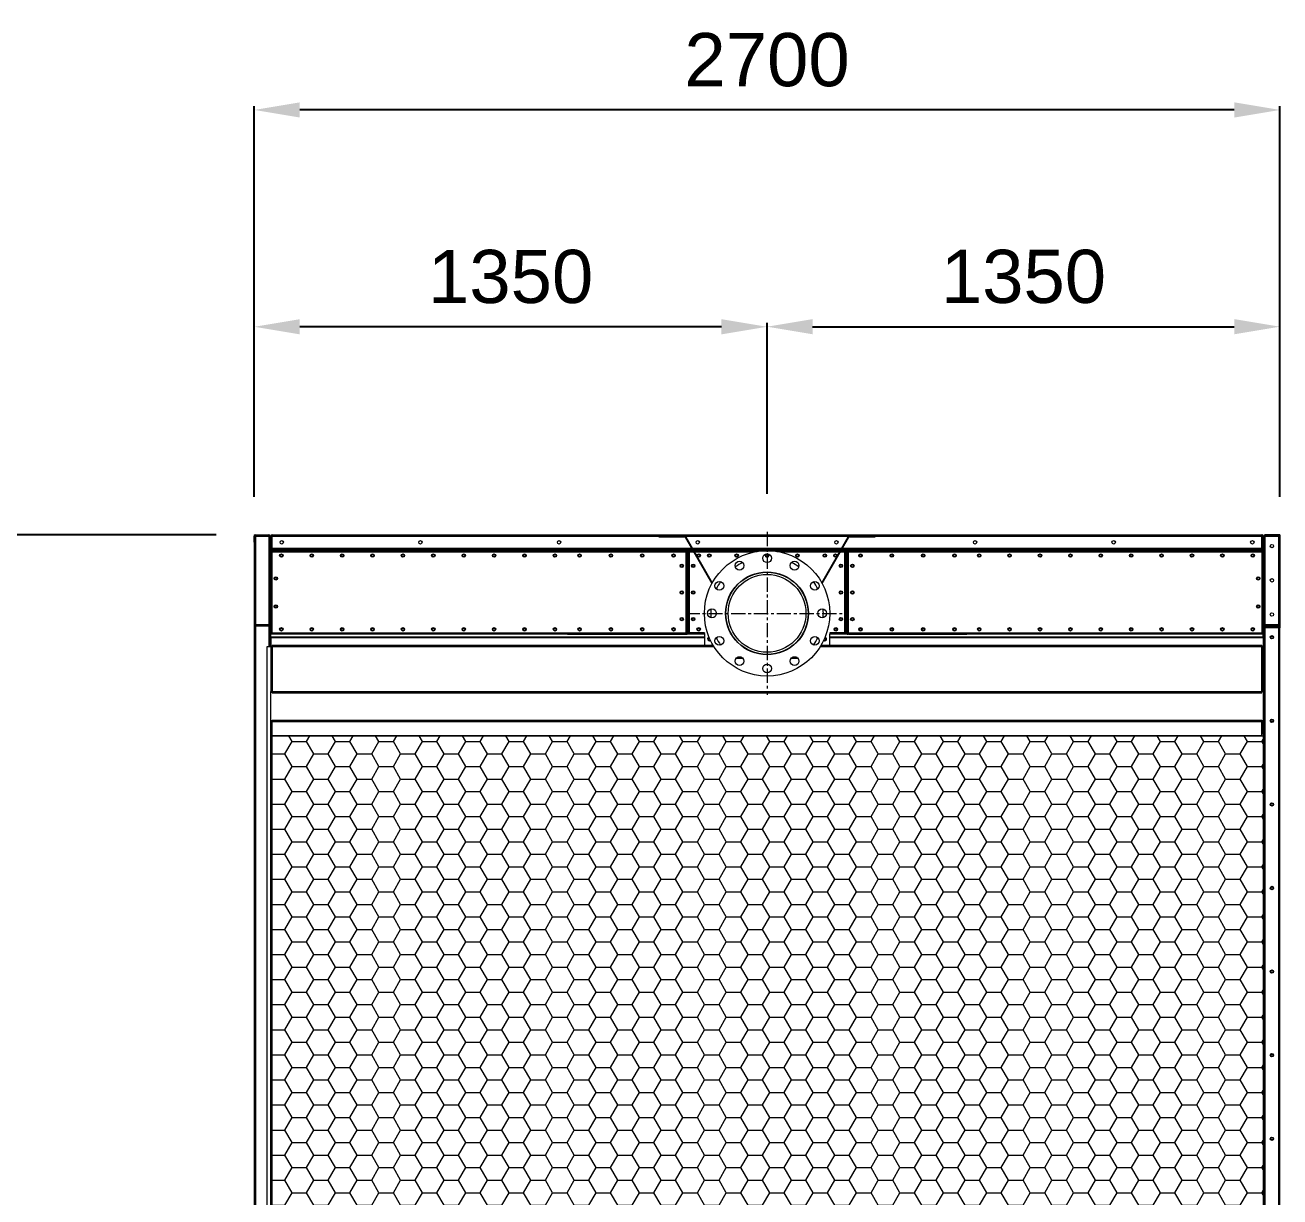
# Model space of a CAD drawing. Header units: millimetres. Extents: x 10706 to 40113, y 7812 to 28607.
# Drawn here: x 13547 to 16850, y 16652 to 19736 of the extents above; entities that cross this region are included whole.
import ezdxf

# ---------------------------------------------------------------- set-up
doc = ezdxf.new("R2010")
doc.units = ezdxf.units.MM
doc.linetypes.add('CENTER', pattern=[2, 1.25, -0.25, 0.25, -0.25])
doc.layers.add('center', color=1, linetype='CENTER')
doc.styles.get("Standard").update_dxf_attribs({"font": 'arial.ttf'})
doc.dimstyles.new('1.40', dxfattribs={"dimscale": 20, "dimtxt": 1.5, "dimasz": 1, "dimexe": 0.5, "dimexo": 0.5, "dimgap": 0.5, "dimtad": 1, "dimdec": 0, "dimzin": 0, "dimdsep": 46, "dimtxsty": 'Standard', "dimcen": 0, "dimclrd": 2, "dimclre": 2, "dimclrt": 3, "dimadec": 0, "dimazin": 0, "dimtfac": 1, "dimtdec": 0, "dimtmove": 0, "dimatfit": 0, "dimfxl": 1, "dimtolj": 1, "dimtzin": 0, "dimlwd": -1, "dimlwe": -1, "dimarcsym": 0})

# ---------------------------------------------------------------- blocks, each defined once
blk = doc.blocks.new('*D50')
at = {"color": 2, "transparency": 16777216}
for p, q in [((14150.4, 18494.7), (14150.4, 18952.1)), ((15380.4, 18942.1), (14270.4, 18942.1)), ((15500.4, 18502.2), (15500.4, 18952.1))]:
    blk.add_line(p, q, dxfattribs=at)
for points in [[(14270.4, 18962.1), (14270.4, 18922.1), (14150.4, 18942.1)], [(15380.4, 18962.1), (15380.4, 18922.1), (15500.4, 18942.1)]]:
    blk.add_solid(points, dxfattribs=at)
at = {"layer": 'Defpoints', "color": 0, "transparency": 16777216}
for p in [(14150.4, 18942.1), (15500.4, 18402.2), (14150.4, 18394.7)]:
    blk.add_point(p, dxfattribs=at)
at = {"color": 3, "lineweight": 5, "transparency": 16777216, "insert": (14825.4, 19073.6), "char_height": 140, "attachment_point": 5}
blk.add_mtext('\\A1;1350', dxfattribs=at)
blk = doc.blocks.new('*D51')
at = {"color": 2, "transparency": 16777216}
for p, q in [((15500.4, 18502.2), (15500.4, 18952.3)), ((15620.4, 18942.3), (16730.4, 18942.3)), ((16850.4, 18494.7), (16850.4, 18952.3))]:
    blk.add_line(p, q, dxfattribs=at)
for points in [[(15620.4, 18962.3), (15620.4, 18922.3), (15500.4, 18942.3)], [(16730.4, 18962.3), (16730.4, 18922.3), (16850.4, 18942.3)]]:
    blk.add_solid(points, dxfattribs=at)
at = {"layer": 'Defpoints', "color": 0, "transparency": 16777216}
for p in [(16850.4, 18942.3), (15500.4, 18402.2), (16850.4, 18394.7)]:
    blk.add_point(p, dxfattribs=at)
at = {"color": 3, "lineweight": 5, "transparency": 16777216, "insert": (16175.4, 19073.8), "char_height": 140, "attachment_point": 5}
blk.add_mtext('\\A1;1350', dxfattribs=at)
blk = doc.blocks.new('*D52')
at = {"color": 2, "transparency": 16777216}
for p, q in [((14150.4, 18494.7), (14150.4, 19522.9)), ((16850.4, 18494.7), (16850.4, 19522.9)), ((16730.4, 19512.9), (14270.4, 19512.9))]:
    blk.add_line(p, q, dxfattribs=at)
for points in [[(14270.4, 19532.9), (14270.4, 19492.9), (14150.4, 19512.9)], [(16730.4, 19532.9), (16730.4, 19492.9), (16850.4, 19512.9)]]:
    blk.add_solid(points, dxfattribs=at)
at = {"layer": 'Defpoints', "color": 0, "transparency": 16777216}
for p in [(14150.4, 19512.9), (14150.4, 18394.7), (16850.4, 18394.7)]:
    blk.add_point(p, dxfattribs=at)
at = {"color": 3, "lineweight": 5, "transparency": 16777216, "insert": (15500.4, 19644.4), "char_height": 140, "attachment_point": 5}
blk.add_mtext('\\A1;2700', dxfattribs=at)
blk = doc.blocks.new('*D54')
at = {"color": 2, "transparency": 16777216}
for p, q in [((14050.4, 18394.7), (13214.5, 18394.7)), ((13224.5, 18274.7), (13224.5, 15514.7)), ((14050.4, 15394.7), (13214.5, 15394.7))]:
    blk.add_line(p, q, dxfattribs=at)
for points in [[(13204.5, 18274.7), (13244.5, 18274.7), (13224.5, 18394.7)], [(13204.5, 15514.7), (13244.5, 15514.7), (13224.5, 15394.7)]]:
    blk.add_solid(points, dxfattribs=at)
at = {"layer": 'Defpoints', "color": 0, "transparency": 16777216}
for p in [(14150.4, 18394.7), (13224.5, 15394.7), (14150.4, 15394.7)]:
    blk.add_point(p, dxfattribs=at)
at = {"color": 3, "lineweight": 5, "transparency": 16777216, "insert": (13093, 16894.7), "char_height": 140, "attachment_point": 5, "rotation": 90}
blk.add_mtext('\\A1;3000', dxfattribs=at)
blk = doc.blocks.new('3')
at = {"lineweight": 20}
h = blk.add_hatch(dxfattribs=at)
h.set_pattern_fill('HONEY', scale=12)
h.set_pattern_definition([(0, (-313390.887, -73646.253), (57.15, 32.9955677), [38.1, -76.2]), (120, (-313390.887, -73646.253), (-57.15, 32.995568), [38.1, -76.2]), (60, (-313390.887, -73646.253), (1e-07, 65.9911357), [-76.2, 38.1])])
h.paths.add_polyline_path([(14197.9, 17865.7), (14197.9, 15956.9), (16806.4, 15956.9), (16806.4, 17865.7)])
at = {"color": 7, "lineweight": 20, "ltscale": 0.001944}
for p, q in [((14150.4, 18394.7), (14153.9, 18394.7)), ((14150.4, 18372.7), (14153.9, 18372.7)), ((14188.9, 18391.2), (14192.4, 18391.2)), ((16811.9, 18391.2), (16808.4, 18391.2)), ((16850.4, 18394.7), (16846.9, 18394.7)), ((16846.9, 18372.7), (16850.4, 18372.7)), ((14197.9, 18352.7), (14194.4, 18352.7)), ((14194.4, 18352.7), (14194.4, 18349.2)), ((14197.9, 18349.2), (14194.4, 18349.2)), ((16806.4, 18352.7), (16802.9, 18352.7)), ((16806.4, 18349.2), (16802.9, 18349.2)), ((16806.4, 18352.7), (16806.4, 18349.2)), ((14150.4, 18176.7), (14153.9, 18176.7)), ((16846.9, 18176.7), (16850.4, 18176.7)), ((14188.9, 18158.2), (14192.4, 18158.2)), ((14194.4, 18136.2), (14194.4, 18132.7)), ((16806.4, 18136.2), (16806.4, 18132.7)), ((16811.9, 18158.2), (16808.4, 18158.2)), ((14197.9, 18132.7), (14194.4, 18132.7)), ((14197.9, 18103.1), (14197.9, 18099.6)), ((16806.4, 18132.7), (16802.9, 18132.7)), ((16802.9, 18103.1), (16802.9, 18099.6)), ((14194.4, 18099.6), (14197.9, 18099.6)), ((16806.4, 18099.6), (16802.9, 18099.6)), ((14194.4, 17981.6), (14197.9, 17981.6)), ((14197.9, 17978.1), (14197.9, 17981.6)), ((16806.4, 17981.6), (16802.9, 17981.6)), ((16802.9, 17978.1), (16802.9, 17981.6))]:
    blk.add_line(p, q, dxfattribs=at)
at = {"color": 7, "lineweight": 20, "ltscale": 0.000888889}
for p, q in [((14150.4, 18394.7), (14150.4, 18393.1)), ((16850.4, 18394.7), (16850.4, 18393.1)), ((16810, 18149.6), (16808.4, 18149.6)), ((16847.3, 18152.7), (16847.3, 18151.1))]:
    blk.add_line(p, q, dxfattribs=at)
at = {"color": 7, "lineweight": 20, "ltscale": 0.000833333}
for p, q in [((14150.4, 18393.1), (14150.4, 18391.6)), ((14153.9, 18372.7), (14152.4, 18372.7)), ((14190.4, 18391.2), (14188.9, 18391.2)), ((16810.4, 18391.2), (16811.9, 18391.2)), ((16848.4, 18372.7), (16846.9, 18372.7)), ((16850.4, 18393.1), (16850.4, 18391.6)), ((14197.9, 18349.2), (14196.4, 18349.2)), ((14197.9, 18349.2), (14197.9, 18350.7)), ((15286.4, 18352.7), (15287.9, 18352.7)), ((15295.4, 18349.2), (15293.9, 18349.2)), ((15295.4, 18349.2), (15295.4, 18350.7)), ((15335.4, 18349.2), (15335.4, 18350.7)), ((15665.4, 18349.2), (15665.4, 18350.7)), ((15705.4, 18349.2), (15705.4, 18350.7)), ((15705.4, 18349.2), (15706.9, 18349.2)), ((15714.4, 18352.7), (15712.9, 18352.7)), ((16802.9, 18349.2), (16802.9, 18350.7)), ((16802.9, 18349.2), (16804.4, 18349.2)), ((14197.9, 18136.2), (14196.4, 18136.2)), ((14197.9, 18136.2), (14197.9, 18134.7)), ((15295.4, 18136.2), (15293.9, 18136.2)), ((15295.4, 18136.2), (15295.4, 18134.7)), ((15335.4, 18136.2), (15335.4, 18134.7)), ((15665.4, 18136.2), (15665.4, 18134.7)), ((15705.4, 18136.2), (15706.9, 18136.2)), ((15705.4, 18136.2), (15705.4, 18134.7)), ((16802.9, 18136.2), (16802.9, 18134.7)), ((16802.9, 18136.2), (16804.4, 18136.2)), ((15286.4, 18132.7), (15287.9, 18132.7)), ((15714.4, 18132.7), (15712.9, 18132.7))]:
    blk.add_line(p, q, dxfattribs=at)
at = {"color": 7, "lineweight": 20, "ltscale": 0.000311451}
for p, q in [((14150.4, 18393.1), (14151, 18393.1)), ((14150.4, 18393.1), (14151, 18393.1)), ((16850.4, 18393.1), (16849.8, 18393.1)), ((16850.4, 18393.1), (16849.8, 18393.1))]:
    blk.add_line(p, q, dxfattribs=at)
at = {"color": 7, "lineweight": 20, "ltscale": 0.000194643}
for p, q in [((14150.4, 18391.6), (14150.4, 18391.2)), ((16808.4, 18391.6), (16808.4, 18391.2))]:
    blk.add_line(p, q, dxfattribs=at)
at = {"color": 7, "lineweight": 20, "ltscale": 1.274e-05}
for p, q in [((14150.4, 18391.6), (14150.4, 18391.6)), ((16811.5, 18394.7), (16811.5, 18394.7))]:
    blk.add_line(p, q, dxfattribs=at)
at = {"color": 7, "lineweight": 20, "ltscale": 0.009167}
for p, q in [((14150.4, 18374.7), (14150.4, 18391.2)), ((14152.4, 18374.7), (14152.4, 18391.2)), ((16848.4, 18391.2), (16848.4, 18374.7)), ((16850.4, 18391.2), (16850.4, 18374.7)), ((14150.4, 18174.7), (14150.4, 18158.2)), ((14152.4, 18174.7), (14152.4, 18158.2)), ((16848.4, 18174.7), (16848.4, 18158.2)), ((16850.4, 18174.7), (16850.4, 18158.2))]:
    blk.add_line(p, q, dxfattribs=at)
at = {"color": 7, "lineweight": 20, "ltscale": 0.001111}
for p, q in [((14150.4, 18374.7), (14150.4, 18372.7)), ((14152.4, 18374.7), (14150.4, 18374.7)), ((14152.4, 18372.7), (14150.4, 18372.7)), ((14196.4, 18391.1), (14194.4, 18391.1)), ((15215.5, 18390.7), (15215.5, 18388.7)), ((15785.3, 18390.7), (15785.3, 18388.7)), ((16804.4, 18391.1), (16806.4, 18391.1)), ((16848.4, 18374.7), (16850.4, 18374.7)), ((16848.4, 18372.7), (16850.4, 18372.7)), ((16850.4, 18374.7), (16850.4, 18372.7)), ((14192.4, 18350.7), (14194.4, 18350.7)), ((14192.4, 18348.7), (14194.4, 18348.7)), ((14192.4, 18347.2), (14194.4, 18347.2)), ((14196.4, 18358.2), (14194.4, 18358.2)), ((14196.4, 18349.2), (14194.4, 18349.2)), ((14197.9, 18352.7), (14197.9, 18350.7)), ((15289.9, 18352.7), (15287.9, 18352.7)), ((15293.9, 18349.2), (15291.9, 18349.2)), ((15295.4, 18350.7), (15295.4, 18352.7)), ((15335.4, 18350.7), (15335.4, 18352.7)), ((15665.4, 18350.7), (15665.4, 18352.7)), ((15705.4, 18350.7), (15705.4, 18352.7)), ((15708.9, 18349.2), (15706.9, 18349.2)), ((15712.9, 18352.7), (15710.9, 18352.7)), ((16802.9, 18350.7), (16802.9, 18352.7)), ((16806.4, 18358.2), (16804.4, 18358.2)), ((16806.4, 18349.2), (16804.4, 18349.2)), ((14194.4, 18300.7), (14192.4, 18300.7)), ((15289.9, 18327.7), (15291.9, 18327.7)), ((15291.9, 18325.7), (15289.9, 18325.7)), ((15708.9, 18327.7), (15710.9, 18327.7)), ((15708.9, 18325.7), (15710.9, 18325.7)), ((14152.4, 18174.7), (14150.4, 18174.7)), ((16848.4, 18174.7), (16850.4, 18174.7)), ((16850.4, 18176.7), (16850.4, 18174.7)), ((14194.4, 18136.2), (14196.4, 18136.2)), ((14197.9, 18134.7), (14197.9, 18132.7)), ((15289.9, 18159.7), (15291.9, 18159.7)), ((15291.9, 18157.7), (15289.9, 18157.7)), ((15291.9, 18136.2), (15289.9, 18136.2)), ((15291.9, 18136.2), (15293.9, 18136.2)), ((15295.4, 18134.7), (15295.4, 18132.7)), ((15335.4, 18132.7), (15335.4, 18134.7)), ((15665.4, 18134.7), (15665.4, 18132.7)), ((15705.4, 18132.7), (15705.4, 18134.7)), ((15706.9, 18136.2), (15708.9, 18136.2)), ((15710.9, 18159.7), (15708.9, 18159.7)), ((15710.9, 18157.7), (15708.9, 18157.7)), ((15710.9, 18136.2), (15708.9, 18136.2)), ((16802.9, 18132.7), (16802.9, 18134.7)), ((16804.4, 18136.2), (16806.4, 18136.2)), ((15287.9, 18132.7), (15289.9, 18132.7)), ((15710.9, 18132.7), (15712.9, 18132.7)), ((16806.4, 18076.6), (16808.4, 18076.6)), ((14194.4, 17875.7), (14196.4, 17875.7)), ((16804.4, 17875.7), (16806.4, 17875.7))]:
    blk.add_line(p, q, dxfattribs=at)
at = {"color": 7, "lineweight": 20, "ltscale": 0.108889}
for p, q in [((14150.4, 18372.7), (14150.4, 18176.7)), ((14153.9, 18372.7), (14153.9, 18176.7)), ((16846.9, 18372.7), (16846.9, 18176.7)), ((16850.4, 18372.7), (16850.4, 18176.7)), ((16850.4, 18372.7), (16850.4, 18176.7))]:
    blk.add_line(p, q, dxfattribs=at)
at = {"color": 7, "lineweight": 20, "ltscale": 0.000580935}
for p, q in [((14152.5, 18391.6), (14153.5, 18391.6)), ((14189.3, 18392.6), (14189.3, 18391.6)), ((14190.3, 18391.6), (14189.3, 18391.6)), ((16810.5, 18391.6), (16811.5, 18391.6)), ((16811.5, 18392.6), (16811.5, 18391.6)), ((16848.3, 18391.6), (16847.3, 18391.6))]:
    blk.add_line(p, q, dxfattribs=at)
at = {"color": 7, "lineweight": 20, "ltscale": 0.010501}
for p, q in [((14153.5, 18391.6), (14153.5, 18372.7)), ((16847.3, 18391.6), (16847.3, 18372.7))]:
    blk.add_line(p, q, dxfattribs=at)
at = {"color": 7, "lineweight": 20, "ltscale": 0.019444}
for p, q in [((14153.9, 18394.7), (14188.9, 18394.7)), ((14188.9, 18392.7), (14153.9, 18392.7)), ((14188.9, 18391.2), (14153.9, 18391.2)), ((14153.9, 18391.2), (14188.9, 18391.2)), ((16846.9, 18394.7), (16811.9, 18394.7)), ((16811.9, 18392.7), (16846.9, 18392.7)), ((16811.9, 18391.2), (16846.9, 18391.2)), ((16846.9, 18391.2), (16811.9, 18391.2)), ((14153.9, 18158.2), (14188.9, 18158.2)), ((14153.9, 18156.7), (14188.9, 18156.7)), ((14153.9, 18154.7), (14188.9, 18154.7)), ((16811.9, 18158.2), (16846.9, 18158.2)), ((16811.9, 18156.7), (16846.9, 18156.7)), ((16846.9, 18154.7), (16811.9, 18154.7))]:
    blk.add_line(p, q, dxfattribs=at)
at = {"color": 7, "lineweight": 20, "ltscale": 0.010278}
for p, q in [((14153.9, 18372.7), (14153.9, 18391.2)), ((16846.9, 18391.2), (16846.9, 18372.7)), ((14153.9, 18158.2), (14153.9, 18176.7)), ((16846.9, 18176.7), (16846.9, 18158.2)), ((16846.9, 18176.7), (16846.9, 18158.2))]:
    blk.add_line(p, q, dxfattribs=at)
at = {"color": 7, "lineweight": 20, "ltscale": 0.000222225}
for p, q in [((14188.9, 18394.7), (14189.3, 18394.7)), ((16802.9, 18394.7), (16803.3, 18394.7))]:
    blk.add_line(p, q, dxfattribs=at)
at = {"color": 7, "lineweight": 20, "ltscale": 0.129444}
for p, q in [((14188.9, 18391.2), (14188.9, 18158.2)), ((14192.4, 18391.2), (14192.4, 18158.2)), ((16808.4, 18158.2), (16808.4, 18391.2)), ((16811.9, 18158.2), (16811.9, 18391.2))]:
    blk.add_line(p, q, dxfattribs=at)
at = {"color": 7, "lineweight": 20, "ltscale": 1.27401e-05}
for p, q in [((14189.3, 18394.7), (14189.3, 18394.7)), ((16850.4, 18391.6), (16850.4, 18391.6))]:
    blk.add_line(p, q, dxfattribs=at)
at = {"color": 7, "lineweight": 20, "ltscale": 0.000223078}
for p, q in [((14189.3, 18391.6), (14189.3, 18391.2)), ((16811.5, 18391.6), (16811.5, 18391.2))]:
    blk.add_line(p, q, dxfattribs=at)
at = {"color": 7, "lineweight": 20, "ltscale": 1.29581e-05}
blk.add_line((14192.4, 18391.6), (14192.4, 18391.6), dxfattribs=at)
at = {"color": 7, "lineweight": 20, "ltscale": 0.000222226}
for p, q in [((14192.4, 18391.6), (14192.4, 18391.2)), ((16806.4, 18391.6), (16806.4, 18391.2)), ((16850.4, 18391.6), (16850.4, 18391.2)), ((16850.4, 18391.2), (16850.4, 18391.6))]:
    blk.add_line(p, q, dxfattribs=at)
at = {"color": 7, "lineweight": 20, "ltscale": 0.000199668}
blk.add_line((14194.4, 18391.2), (14194.4, 18391.6), dxfattribs=at)
at = {"color": 7, "lineweight": 20, "ltscale": 2.65557e-05}
blk.add_line((14194.4, 18391.1), (14194.4, 18391.2), dxfattribs=at)
at = {"color": 7, "lineweight": 20, "ltscale": 0.018278}
for p, q in [((14194.4, 18358.2), (14194.4, 18391.1)), ((14196.4, 18358.2), (14196.4, 18391.1)), ((16804.4, 18391.1), (16804.4, 18358.2)), ((16806.4, 18391.1), (16806.4, 18358.2))]:
    blk.add_line(p, q, dxfattribs=at)
at = {"color": 7, "lineweight": 20, "ltscale": 1.92596e-05}
blk.add_line((14196.4, 18391.1), (14196.4, 18391.1), dxfattribs=at)
at = {"color": 7, "lineweight": 20, "ltscale": 0.000221699}
blk.add_line((14197.5, 18394.7), (14197.9, 18394.7), dxfattribs=at)
at = {"color": 7, "lineweight": 20, "ltscale": 1.29896e-05}
blk.add_line((14197.5, 18394.7), (14197.5, 18394.7), dxfattribs=at)
at = {"color": 7, "lineweight": 20, "ltscale": 0.000566594}
for p, q in [((14197.5, 18391.6), (14197.5, 18392.6)), ((16803.3, 18391.6), (16803.3, 18392.6))]:
    blk.add_line(p, q, dxfattribs=at)
at = {"color": 7, "lineweight": 20, "ltscale": 0.000222221}
blk.add_line((14197.5, 18391.6), (14197.9, 18391.6), dxfattribs=at)
at = {"color": 7, "lineweight": 20, "ltscale": 0.019344}
for p, q in [((14197.5, 18356.8), (14197.5, 18391.6)), ((16803.3, 18356.8), (16803.3, 18391.6))]:
    blk.add_line(p, q, dxfattribs=at)
at = {"color": 7, "lineweight": 20, "ltscale": 8.94226e-07}
blk.add_line((14197.9, 18394.7), (14197.9, 18394.7), dxfattribs=at)
at = {"color": 7, "lineweight": 20, "ltscale": 5.53419e-05}
blk.add_line((14197.9, 18394.7), (14198, 18394.7), dxfattribs=at)
at = {"color": 7, "lineweight": 20, "ltscale": 0.000831595}
for p, q in [((14197.9, 18391.2), (14197.9, 18392.7)), ((16802.9, 18391.2), (16802.9, 18392.7))]:
    blk.add_line(p, q, dxfattribs=at)
at = {"color": 7, "lineweight": 20, "ltscale": 5.57847e-05}
for p, q in [((14197.9, 18391.2), (14197.9, 18391.1)), ((16802.9, 18391.1), (16802.9, 18391.2))]:
    blk.add_line(p, q, dxfattribs=at)
at = {"color": 7, "lineweight": 20, "ltscale": 5.5554e-05}
blk.add_line((14197.9, 18391.2), (14198, 18391.2), dxfattribs=at)
at = {"color": 7, "lineweight": 20, "ltscale": 5.55556e-05}
for p, q in [((14197.9, 18391.1), (14198, 18391.1)), ((16802.8, 18391.1), (16802.9, 18391.1))]:
    blk.add_line(p, q, dxfattribs=at)
at = {"color": 7, "lineweight": 20, "ltscale": 0.018222}
for p, q in [((14197.9, 18358.3), (14197.9, 18391.1)), ((16802.9, 18358.3), (16802.9, 18391.1))]:
    blk.add_line(p, q, dxfattribs=at)
at = {"color": 7, "lineweight": 20}
for p, q in [((14198, 18394.7), (16802.8, 18394.7)), ((14198, 18391.1), (16802.8, 18391.1)), ((15301.9, 18358.3), (14197.9, 18358.3)), ((15304, 18354.7), (14197.9, 18354.7)), ((16802.9, 18354.7), (15696.8, 18354.7)), ((16802.9, 18358.3), (15698.9, 18358.3)), ((14150.4, 18158.1), (14150.4, 15891.2)), ((14153.5, 18154.7), (14153.5, 15894.7)), ((16808.4, 18149.6), (16808.4, 15899.8)), ((16811.5, 15899.8), (16811.5, 18149.6)), ((16847.3, 15899.8), (16847.3, 18149.6)), ((16850.4, 15899.8), (16850.4, 18149.6)), ((14194.4, 18125.5), (15335.4, 18125.5)), ((14194.4, 18124.3), (15335.4, 18124.3)), ((15358.7, 18103.1), (14197.9, 18103.1)), ((16802.9, 18103.1), (15642.1, 18103.1)), ((15665.4, 18125.5), (16806.4, 18125.5)), ((15665.4, 18124.3), (16806.4, 18124.3)), ((14183.3, 18099.5), (14183.3, 15894.7)), ((15360.9, 18099.6), (14197.9, 18099.6)), ((16802.9, 18099.6), (15639.9, 18099.6)), ((16806.4, 18071.7), (16806.4, 15945.7)), ((14197.9, 17981.6), (16802.9, 17981.6)), ((14197.9, 17978.1), (16802.9, 17978.1)), ((16802.9, 17905.7), (14197.9, 17905.7)), ((14194.4, 15945.7), (14194.4, 17875.7)), ((16802.9, 17902.5), (14197.9, 17902.5)), ((14197.9, 17865.9), (16802.9, 17865.9)), ((14197.9, 17865.7), (16802.9, 17865.7))]:
    blk.add_line(p, q, dxfattribs=at)
at = {"color": 7, "lineweight": 20, "ltscale": 0.002}
for p, q in [((14198, 18391.1), (14198, 18394.7)), ((16802.8, 18391.1), (16802.8, 18394.7)), ((14197.9, 18358.3), (14197.9, 18354.7)), ((16802.9, 18358.3), (16802.9, 18354.7))]:
    blk.add_line(p, q, dxfattribs=at)
at = {"color": 7, "lineweight": 20, "ltscale": 0.037766}
for p, q in [((15215.5, 18390.7), (15283.5, 18390.7)), ((15215.5, 18388.7), (15283.5, 18388.7)), ((15717.3, 18390.7), (15785.3, 18390.7)), ((15717.3, 18388.7), (15785.3, 18388.7))]:
    blk.add_line(p, q, dxfattribs=at)
at = {"color": 7, "lineweight": 20, "ltscale": 0.095125}
for p, q in [((15284.8, 18387.9), (15355.2, 18266)), ((15645.6, 18266), (15716, 18387.9))]:
    blk.add_line(p, q, dxfattribs=at)
at = {"color": 7, "lineweight": 20, "ltscale": 0.094266}
blk.add_line((15286.5, 18388.9), (15356.3, 18268.1), dxfattribs=at)
at = {"color": 7, "lineweight": 20, "ltscale": 0.094267}
blk.add_line((15644.5, 18268.1), (15714.3, 18388.9), dxfattribs=at)
at = {"color": 7, "lineweight": 20, "ltscale": 5.5559e-05}
blk.add_line((16802.8, 18394.7), (16802.9, 18394.7), dxfattribs=at)
at = {"color": 7, "lineweight": 20, "ltscale": 5.55571e-05}
blk.add_line((16802.8, 18391.2), (16802.9, 18391.2), dxfattribs=at)
at = {"color": 7, "lineweight": 20, "ltscale": 8.97098e-07}
blk.add_line((16802.9, 18394.7), (16802.9, 18394.7), dxfattribs=at)
at = {"color": 7, "lineweight": 20, "ltscale": 0.000222222}
for p, q in [((16802.9, 18391.6), (16803.3, 18391.6)), ((16803.3, 18354.7), (16803.3, 18354.3))]:
    blk.add_line(p, q, dxfattribs=at)
at = {"color": 7, "lineweight": 20, "ltscale": 1.24538e-05}
blk.add_line((16803.3, 18394.7), (16803.3, 18394.7), dxfattribs=at)
at = {"color": 7, "lineweight": 20, "ltscale": 5.55592e-05}
blk.add_line((16806.4, 18391.1), (16806.4, 18391.2), dxfattribs=at)
at = {"color": 7, "lineweight": 20, "ltscale": 1.29907e-05}
blk.add_line((16808.4, 18391.6), (16808.4, 18391.6), dxfattribs=at)
at = {"color": 7, "lineweight": 20, "ltscale": 0.000221428}
blk.add_line((16811.9, 18394.7), (16811.5, 18394.7), dxfattribs=at)
at = {"color": 7, "lineweight": 20, "ltscale": 0.001311}
blk.add_line((14194.4, 18355.8), (14194.4, 18358.1), dxfattribs=at)
at = {"color": 7, "lineweight": 20, "ltscale": 0.00052914}
for p, q in [((14195.3, 18355.8), (14194.4, 18355.8)), ((16806.4, 18355.8), (16805.4, 18355.8))]:
    blk.add_line(p, q, dxfattribs=at)
at = {"color": 7, "lineweight": 20, "ltscale": 0.000589172}
blk.add_line((14194.4, 18355.7), (14194.4, 18354.7), dxfattribs=at)
at = {"color": 7, "lineweight": 20, "ltscale": 0.000112069}
for p, q in [((14194.6, 18354.7), (14194.4, 18354.7)), ((16806.4, 18354.7), (16806.2, 18354.7))]:
    blk.add_line(p, q, dxfattribs=at)
at = {"color": 7, "lineweight": 20, "ltscale": 0.000391564}
blk.add_line((14194.4, 18352.7), (14194.4, 18353.4), dxfattribs=at)
at = {"color": 7, "lineweight": 20, "ltscale": 0.118333}
for p, q in [((14194.4, 18136.2), (14194.4, 18349.2)), ((14196.4, 18136.2), (14196.4, 18349.2)), ((14197.9, 18136.2), (14197.9, 18349.2)), ((15291.9, 18136.2), (15291.9, 18349.2)), ((15293.9, 18136.2), (15293.9, 18349.2)), ((15295.4, 18349.2), (15295.4, 18136.2)), ((15705.4, 18136.2), (15705.4, 18349.2)), ((15706.9, 18349.2), (15706.9, 18136.2)), ((15708.9, 18349.2), (15708.9, 18136.2)), ((16802.9, 18349.2), (16802.9, 18136.2)), ((16804.4, 18349.2), (16804.4, 18136.2)), ((16806.4, 18349.2), (16806.4, 18136.2))]:
    blk.add_line(p, q, dxfattribs=at)
at = {"color": 7, "lineweight": 20, "ltscale": 0.000775013}
for p, q in [((14194.7, 18352.7), (14196, 18353)), ((16806.1, 18352.7), (16804.7, 18353))]:
    blk.add_line(p, q, dxfattribs=at)
at = {"color": 7, "lineweight": 20, "ltscale": 4.27286e-05}
blk.add_line((14196, 18353), (14196, 18353.1), dxfattribs=at)
at = {"color": 7, "lineweight": 20, "ltscale": 0.000610849}
blk.add_line((14196.4, 18361.7), (14197.5, 18361.7), dxfattribs=at)
at = {"color": 7, "lineweight": 20, "ltscale": 0.000566045}
blk.add_line((14197.5, 18357.8), (14196.5, 18357.8), dxfattribs=at)
at = {"color": 7, "lineweight": 20, "ltscale": 0.000546891}
for p, q in [((14197.5, 18354.7), (14196.5, 18354.7)), ((16804.3, 18354.7), (16803.3, 18354.7))]:
    blk.add_line(p, q, dxfattribs=at)
at = {"color": 7, "lineweight": 20, "ltscale": 0.001124}
for p, q in [((14197.5, 18352.7), (14197.5, 18354.7)), ((16803.3, 18352.7), (16803.3, 18354.7))]:
    blk.add_line(p, q, dxfattribs=at)
at = {"color": 7, "lineweight": 20, "ltscale": 0.426667}
for p, q in [((14197.9, 18352.7), (15286.4, 18352.7)), ((14197.9, 18350.7), (15474.8, 18350.7)), ((15466.6, 18349.2), (14197.9, 18349.2)), ((15526, 18350.7), (15714.4, 18350.7)), ((15714.4, 18349.2), (15534.2, 18349.2)), ((15714.4, 18352.7), (16802.9, 18352.7)), ((15714.4, 18350.7), (16802.9, 18350.7)), ((16802.9, 18349.2), (15714.4, 18349.2)), ((14197.9, 18136.2), (15286.4, 18136.2)), ((15286.4, 18134.7), (14197.9, 18134.7)), ((15714.4, 18136.2), (16802.9, 18136.2)), ((16802.9, 18134.7), (15714.4, 18134.7)), ((15286.4, 18132.7), (14197.9, 18132.7)), ((16802.9, 18132.7), (15714.4, 18132.7))]:
    blk.add_line(p, q, dxfattribs=at)
at = {"color": 7, "lineweight": 20, "ltscale": 0.173056}
for p, q in [((15286.4, 18352.7), (14974.9, 18352.7)), ((16025.9, 18352.7), (15714.4, 18352.7)), ((14974.9, 18132.7), (15286.4, 18132.7)), ((15714.4, 18132.7), (16025.9, 18132.7))]:
    blk.add_line(p, q, dxfattribs=at)
at = {"color": 7, "lineweight": 20, "ltscale": 0.122222}
for p, q in [((15286.4, 18352.7), (15286.4, 18132.7)), ((15287.9, 18352.7), (15287.9, 18132.7)), ((15289.9, 18352.7), (15289.9, 18132.7)), ((15710.9, 18132.7), (15710.9, 18352.7)), ((15712.9, 18132.7), (15712.9, 18352.7)), ((15714.4, 18132.7), (15714.4, 18352.7))]:
    blk.add_line(p, q, dxfattribs=at)
at = {"color": 7, "lineweight": 20, "ltscale": 0.003056}
for p, q in [((15295.4, 18352.7), (15289.9, 18352.7)), ((15295.4, 18349.2), (15289.9, 18349.2)), ((15710.9, 18352.7), (15705.4, 18352.7)), ((15710.9, 18349.2), (15705.4, 18349.2)), ((15295.4, 18132.7), (15289.9, 18132.7)), ((15710.9, 18132.7), (15705.4, 18132.7))]:
    blk.add_line(p, q, dxfattribs=at)
at = {"color": 7, "lineweight": 20, "ltscale": 0.005411}
for p, q in [((15295.4, 18352.7), (15305.1, 18352.7)), ((15695.7, 18352.7), (15705.4, 18352.7))]:
    blk.add_line(p, q, dxfattribs=at)
at = {"color": 7, "lineweight": 20, "ltscale": 0.006052}
blk.add_line((15295.4, 18350.7), (15306.3, 18350.7), dxfattribs=at)
at = {"color": 7, "lineweight": 20, "ltscale": 0.006533}
blk.add_line((15307.2, 18349.2), (15295.4, 18349.2), dxfattribs=at)
at = {"color": 7, "lineweight": 20, "ltscale": 0.217982}
blk.add_line((15696.6, 18358.3), (15304.2, 18358.3), dxfattribs=at)
at = {"color": 7, "lineweight": 20, "ltscale": 0.215672}
blk.add_line((15694.5, 18354.7), (15306.3, 18354.7), dxfattribs=at)
at = {"color": 7, "lineweight": 20, "ltscale": 0.015528}
for p, q in [((15307.4, 18352.7), (15335.4, 18352.7)), ((15665.4, 18352.7), (15693.3, 18352.7))]:
    blk.add_line(p, q, dxfattribs=at)
at = {"color": 7, "lineweight": 20, "ltscale": 0.014887}
blk.add_line((15308.6, 18350.7), (15335.4, 18350.7), dxfattribs=at)
at = {"color": 7, "lineweight": 20, "ltscale": 0.014406}
blk.add_line((15335.4, 18349.2), (15309.5, 18349.2), dxfattribs=at)
at = {"color": 7, "lineweight": 20, "ltscale": 0.183333}
for p, q in [((15665.4, 18352.7), (15335.4, 18352.7)), ((15466.6, 18349.2), (15335.4, 18349.2)), ((15466.6, 18349.2), (15335.4, 18349.2)), ((15665.4, 18349.2), (15534.2, 18349.2))]:
    blk.add_line(p, q, dxfattribs=at)
at = {"color": 7, "lineweight": 20, "ltscale": 0.014886}
blk.add_line((15665.4, 18350.7), (15692.2, 18350.7), dxfattribs=at)
at = {"color": 7, "lineweight": 20, "ltscale": 0.014405}
blk.add_line((15691.3, 18349.2), (15665.4, 18349.2), dxfattribs=at)
at = {"color": 7, "lineweight": 20, "ltscale": 0.006534}
blk.add_line((15705.4, 18349.2), (15693.6, 18349.2), dxfattribs=at)
at = {"color": 7, "lineweight": 20, "ltscale": 0.006053}
blk.add_line((15694.5, 18350.7), (15705.4, 18350.7), dxfattribs=at)
at = {"color": 7, "lineweight": 20, "ltscale": 0.000611505}
blk.add_line((16804.4, 18361.7), (16803.3, 18361.7), dxfattribs=at)
at = {"color": 7, "lineweight": 20, "ltscale": 0.000567142}
blk.add_line((16804.3, 18357.8), (16803.3, 18357.8), dxfattribs=at)
at = {"color": 7, "lineweight": 20, "ltscale": 1.34852e-06}
blk.add_line((16803.3, 18352.7), (16803.3, 18352.7), dxfattribs=at)
at = {"color": 7, "lineweight": 20, "ltscale": 4.29761e-05}
blk.add_line((16804.8, 18353), (16804.8, 18353.1), dxfattribs=at)
at = {"color": 7, "lineweight": 20, "ltscale": 0.001333}
blk.add_line((16806.4, 18358.2), (16806.4, 18355.8), dxfattribs=at)
at = {"color": 7, "lineweight": 20, "ltscale": 0.000765407}
blk.add_line((16806.4, 18356.1), (16806.4, 18354.7), dxfattribs=at)
at = {"color": 7, "lineweight": 20, "ltscale": 0.000392287}
blk.add_line((16806.4, 18352.7), (16806.4, 18353.4), dxfattribs=at)
at = {"color": 7, "lineweight": 20, "ltscale": 0.00111}
blk.add_line((14150.4, 18176.7), (14150.4, 18174.7), dxfattribs=at)
at = {"color": 7, "lineweight": 20, "ltscale": 0.011081}
for p, q in [((14153.5, 18176.7), (14153.5, 18156.7)), ((16847.3, 18176.7), (16847.3, 18156.7))]:
    blk.add_line(p, q, dxfattribs=at)
at = {"color": 7, "lineweight": 20, "ltscale": 0.000803158}
for p, q in [((14189.3, 18158.2), (14189.3, 18156.7)), ((16811.5, 18158.2), (16811.5, 18156.7))]:
    blk.add_line(p, q, dxfattribs=at)
at = {"color": 7, "lineweight": 20, "ltscale": 0.030658}
blk.add_line((14189.3, 18154.7), (14189.3, 18099.5), dxfattribs=at)
at = {"color": 7, "lineweight": 20, "ltscale": 0.032589}
blk.add_line((14192.4, 18158.2), (14192.4, 18099.5), dxfattribs=at)
at = {"color": 7, "lineweight": 20, "ltscale": 0.022222}
for p, q in [((15335.4, 18136.2), (15295.4, 18136.2)), ((15335.4, 18134.7), (15295.4, 18134.7)), ((15705.4, 18136.2), (15665.4, 18136.2)), ((15705.4, 18134.7), (15665.4, 18134.7)), ((15335.4, 18132.7), (15295.4, 18132.7)), ((15705.4, 18132.7), (15665.4, 18132.7))]:
    blk.add_line(p, q, dxfattribs=at)
at = {"color": 7, "lineweight": 20, "ltscale": 0.000833334}
blk.add_line((15335.4, 18136.2), (15335.4, 18134.7), dxfattribs=at)
at = {"color": 7, "lineweight": 20, "ltscale": 0.004724}
blk.add_line((16808.4, 18158.1), (16808.4, 18149.6), dxfattribs=at)
at = {"color": 7, "lineweight": 20, "ltscale": 0.001722}
for p, q in [((16811.5, 18149.6), (16808.4, 18149.6)), ((16850.4, 18149.6), (16847.3, 18149.6))]:
    blk.add_line(p, q, dxfattribs=at)
at = {"color": 7, "lineweight": 20, "ltscale": 0.001125}
for p, q in [((16811.5, 18154.7), (16811.5, 18152.7)), ((16847.3, 18154.7), (16847.3, 18152.7))]:
    blk.add_line(p, q, dxfattribs=at)
at = {"color": 7, "lineweight": 20, "ltscale": 0.019889}
for p, q in [((16811.5, 18152.7), (16847.3, 18152.7)), ((16811.5, 18151.1), (16847.3, 18151.1)), ((16847.3, 18149.6), (16811.5, 18149.6))]:
    blk.add_line(p, q, dxfattribs=at)
at = {"color": 7, "lineweight": 20, "ltscale": 0.000833335}
blk.add_line((16811.5, 18151.1), (16811.5, 18149.6), dxfattribs=at)
at = {"color": 7, "lineweight": 20, "ltscale": 0.000834189}
blk.add_line((16847.3, 18151.1), (16847.3, 18149.6), dxfattribs=at)
at = {"color": 7, "lineweight": 20, "ltscale": 0.004778}
blk.add_line((16850.4, 18158.2), (16850.4, 18149.6), dxfattribs=at)
at = {"color": 7, "lineweight": 20, "ltscale": 0.003966}
for p, q in [((14194.4, 18125.5), (14194.4, 18132.7)), ((16806.4, 18125.5), (16806.4, 18132.7))]:
    blk.add_line(p, q, dxfattribs=at)
at = {"color": 7, "lineweight": 20, "ltscale": 0.000719648}
for p, q in [((14194.4, 18124.3), (14194.4, 18125.5)), ((16806.4, 18124.3), (16806.4, 18125.5))]:
    blk.add_line(p, q, dxfattribs=at)
at = {"color": 7, "lineweight": 20, "ltscale": 0.013703}
for p, q in [((14194.4, 18124.3), (14194.4, 18099.6)), ((16806.4, 18124.3), (16806.4, 18099.6))]:
    blk.add_line(p, q, dxfattribs=at)
at = {"color": 7, "lineweight": 20, "ltscale": 0.005556}
for p, q in [((15325.4, 18103.5), (15335.4, 18103.5)), ((15665.4, 18103.5), (15675.4, 18103.5))]:
    blk.add_line(p, q, dxfattribs=at)
at = {"color": 7, "lineweight": 20, "ltscale": 0.000204773}
for p, q in [((15325.4, 18103.5), (15325.4, 18103.1)), ((15675.4, 18103.1), (15675.4, 18103.5))]:
    blk.add_line(p, q, dxfattribs=at)
at = {"color": 7, "lineweight": 20, "ltscale": 0.016445}
for p, q in [((15335.4, 18132.7), (15335.4, 18103.1)), ((15665.4, 18103.1), (15665.4, 18132.7))]:
    blk.add_line(p, q, dxfattribs=at)
at = {"color": 7, "lineweight": 20, "ltscale": 0.00615}
blk.add_line((14194.4, 18099.5), (14183.3, 18099.5), dxfattribs=at)
at = {"color": 7, "lineweight": 20, "ltscale": 0.065556}
for p, q in [((14194.4, 18099.6), (14194.4, 17981.6)), ((14197.9, 18099.6), (14197.9, 17981.6)), ((16802.9, 17981.6), (16802.9, 18099.6)), ((16806.4, 17981.6), (16806.4, 18099.6))]:
    blk.add_line(p, q, dxfattribs=at)
at = {"color": 7, "lineweight": 20, "ltscale": 0.010632}
for p, q in [((15437.5, 18068.5), (15418.3, 18068.5)), ((15582.5, 18068.5), (15563.3, 18068.5))]:
    blk.add_line(p, q, dxfattribs=at)
at = {"color": 7, "lineweight": 20, "ltscale": 0.007079}
for p, q in [((15434.3, 18071.7), (15421.5, 18071.7)), ((15579.3, 18071.7), (15566.5, 18071.7))]:
    blk.add_line(p, q, dxfattribs=at)
at = {"color": 7, "lineweight": 20, "ltscale": 0.004824}
for p, q in [((15432.2, 18072.8), (15423.6, 18072.8)), ((15577.2, 18072.8), (15568.6, 18072.8))]:
    blk.add_line(p, q, dxfattribs=at)
at = {"color": 7, "lineweight": 20, "ltscale": 0.044107}
blk.add_line((14194.4, 17902.2), (14194.4, 17981.6), dxfattribs=at)
at = {"color": 7, "lineweight": 20, "ltscale": 0.041626}
blk.add_line((16806.4, 17981.6), (16806.4, 17906.7), dxfattribs=at)
at = {"color": 7, "lineweight": 20, "ltscale": 0.001775}
for p, q in [((14197.9, 17905.7), (14197.9, 17902.5)), ((16802.9, 17905.7), (16802.9, 17902.5))]:
    blk.add_line(p, q, dxfattribs=at)
at = {"color": 7, "lineweight": 20, "ltscale": 0.000210686}
blk.add_line((16806.4, 17906.7), (16806.4, 17906.3), dxfattribs=at)
at = {"color": 7, "lineweight": 20, "ltscale": 0.001452}
blk.add_line((16806.4, 17903.7), (16806.4, 17906.3), dxfattribs=at)
at = {"color": 7, "lineweight": 20, "ltscale": 0.000822771}
blk.add_line((16806.4, 17902.2), (16806.4, 17903.7), dxfattribs=at)
at = {"color": 7, "lineweight": 20, "ltscale": 0.014722}
for p, q in [((14194.4, 17875.7), (14194.4, 17902.2)), ((14196.4, 17875.7), (14196.4, 17902.2)), ((16804.4, 17902.2), (16804.4, 17875.7)), ((16806.4, 17902.2), (16806.4, 17875.7))]:
    blk.add_line(p, q, dxfattribs=at)
at = {"color": 7, "lineweight": 20, "ltscale": 0.02035}
for p, q in [((14197.9, 17865.9), (14197.9, 17902.5)), ((16802.9, 17865.9), (16802.9, 17902.5))]:
    blk.add_line(p, q, dxfattribs=at)
at = {"color": 7, "lineweight": 20, "ltscale": 0.003386}
blk.add_line((16806.4, 17869.6), (16806.4, 17875.7), dxfattribs=at)
at = {"color": 7, "lineweight": 20, "ltscale": 9.68397e-05}
for p, q in [((14197.9, 17865.7), (14197.9, 17865.9)), ((16802.9, 17865.7), (16802.9, 17865.9))]:
    blk.add_line(p, q, dxfattribs=at)
at = {"color": 7, "lineweight": 20, "ltscale": 0.000130033}
blk.add_line((16806.4, 17869.6), (16806.4, 17869.4), dxfattribs=at)
at = {"color": 0, "lineweight": 20}
blk.add_lwpolyline([(14197.9, 17865.7), (16806.4, 17865.7), (16806.4, 15956.9), (14197.9, 15956.9)], close=True, dxfattribs=at)
at = {"color": 7, "lineweight": 20}
for centre, radius in [((14222.9, 18374.7), 4.5), ((14587.9, 18374.7), 4.5), ((14952.9, 18374.7), 4.5), ((15317.9, 18374.7), 4.5), ((15682.9, 18374.7), 4.5), ((16047.9, 18374.7), 4.5), ((16412.9, 18374.7), 4.5), ((16777.9, 18374.7), 4.5), ((16829.4, 18364.7), 4.5), ((14221.9, 18339.7), 4.5), ((14221.9, 18339.7), 3), ((14301.9, 18339.7), 4.5), ((14301.9, 18339.7), 3), ((14381.9, 18339.7), 4.5), ((14381.9, 18339.7), 3), ((14461.9, 18339.7), 4.5), ((14461.9, 18339.7), 3), ((14541.9, 18339.7), 4.5), ((14541.9, 18339.7), 3), ((14621.9, 18339.7), 4.5), ((14621.9, 18339.7), 3), ((14701.9, 18339.7), 4.5), ((14701.9, 18339.7), 3), ((14781.9, 18339.7), 4.5), ((14781.9, 18339.7), 3), ((14861.9, 18339.7), 4.5), ((14861.9, 18339.7), 3), ((14941.9, 18339.7), 4.5), ((14941.9, 18339.7), 3), ((15006.9, 18339.7), 4.5), ((15006.9, 18339.7), 3), ((15089.4, 18339.7), 4.5), ((15089.4, 18339.7), 3), ((15171.9, 18339.7), 4.5), ((15171.9, 18339.7), 3), ((15254.4, 18339.7), 4.5), ((15254.4, 18339.7), 3), ((15320.4, 18339.7), 4.5), ((15320.4, 18339.7), 3), ((15500.4, 18187.7), 165), ((15348.4, 18339.7), 4.5), ((15348.4, 18339.7), 3), ((15420.4, 18339.7), 4.5), ((15420.4, 18339.7), 3), ((15500.4, 18332.7), 11.5), ((15500.4, 18339.7), 4.5), ((15500.4, 18339.7), 3), ((15500.4, 18339.7), 3), ((15580.4, 18339.7), 4.5), ((15580.4, 18339.7), 3), ((15652.4, 18339.7), 4.5), ((15652.4, 18339.7), 3), ((15680.4, 18339.7), 4.5), ((15680.4, 18339.7), 3), ((15746.4, 18339.7), 4.5), ((15746.4, 18339.7), 3), ((15828.9, 18339.7), 4.5), ((15828.9, 18339.7), 3), ((15911.4, 18339.7), 4.5), ((15911.4, 18339.7), 3), ((15993.9, 18339.7), 4.5), ((15993.9, 18339.7), 3), ((16058.9, 18339.7), 4.5), ((16058.9, 18339.7), 3), ((16138.9, 18339.7), 4.5), ((16138.9, 18339.7), 3), ((16218.9, 18339.7), 4.5), ((16218.9, 18339.7), 3), ((16298.9, 18339.7), 4.5), ((16298.9, 18339.7), 3), ((16378.9, 18339.7), 4.5), ((16378.9, 18339.7), 3), ((16458.9, 18339.7), 4.5), ((16458.9, 18339.7), 3), ((16538.9, 18339.7), 4.5), ((16538.9, 18339.7), 3), ((16618.9, 18339.7), 4.5), ((16618.9, 18339.7), 3), ((16698.9, 18339.7), 4.5), ((16698.9, 18339.7), 3), ((16778.9, 18339.7), 4.5), ((16778.9, 18339.7), 3), ((15275.9, 18312.7), 4.5), ((15275.9, 18312.7), 3), ((15305.9, 18312.7), 4.5), ((15305.9, 18312.7), 3), ((15427.9, 18313.3), 11.5), ((15572.9, 18313.3), 11.5), ((15694.9, 18312.7), 4.5), ((15694.9, 18312.7), 3), ((15724.9, 18312.7), 4.5), ((15724.9, 18312.7), 3), ((14207.4, 18279.7), 4.5), ((14207.4, 18279.7), 3), ((15374.8, 18260.2), 11.5), ((15500.4, 18187.7), 109), ((15500.4, 18187.7), 108.2), ((15500.4, 18187.7), 102.4), ((15626, 18260.2), 11.5), ((16793.4, 18279.7), 4.5), ((16793.4, 18279.7), 3), ((16829.4, 18274.7), 4.5), ((15275.9, 18242.7), 4.5), ((15275.9, 18242.7), 3), ((15305.9, 18242.7), 4.5), ((15305.9, 18242.7), 3), ((15694.9, 18242.7), 4.5), ((15694.9, 18242.7), 3), ((15724.9, 18242.7), 4.5), ((15724.9, 18242.7), 3), ((14207.4, 18205.7), 4.5), ((14207.4, 18205.7), 3), ((16793.4, 18205.7), 4.5), ((16793.4, 18205.7), 3), ((15275.9, 18172.7), 4.5), ((15275.9, 18172.7), 3), ((15305.9, 18172.7), 4.5), ((15305.9, 18172.7), 3), ((15355.4, 18187.7), 11.5), ((15645.4, 18187.7), 11.5), ((15694.9, 18172.7), 4.5), ((15694.9, 18172.7), 3), ((15724.9, 18172.7), 4.5), ((15724.9, 18172.7), 3), ((16829.4, 18184.7), 4.5), ((14221.9, 18145.7), 4.5), ((14221.9, 18145.7), 3), ((14301.9, 18145.7), 4.5), ((14301.9, 18145.7), 3), ((14381.9, 18145.7), 4.5), ((14381.9, 18145.7), 3), ((14461.9, 18145.7), 4.5), ((14461.9, 18145.7), 3), ((14541.9, 18145.7), 4.5), ((14541.9, 18145.7), 3), ((14621.9, 18145.7), 4.5), ((14621.9, 18145.7), 3), ((14701.9, 18145.7), 4.5), ((14701.9, 18145.7), 3), ((14781.9, 18145.7), 4.5), ((14781.9, 18145.7), 3), ((14861.9, 18145.7), 4.5), ((14861.9, 18145.7), 3), ((14941.9, 18145.7), 4.5), ((14941.9, 18145.7), 3), ((15006.9, 18145.7), 4.5), ((15006.9, 18145.7), 3), ((15089.4, 18145.7), 4.5), ((15089.4, 18145.7), 3), ((15171.9, 18145.7), 4.5), ((15171.9, 18145.7), 3), ((15254.4, 18145.7), 4.5), ((15254.4, 18145.7), 3), ((15320.4, 18145.7), 4.5), ((15320.4, 18145.7), 3), ((15681.4, 18145.7), 4.5), ((15681.4, 18145.7), 3), ((15746.4, 18145.7), 4.5), ((15746.4, 18145.7), 3), ((15828.9, 18145.7), 4.5), ((15828.9, 18145.7), 3), ((15911.4, 18145.7), 4.5), ((15911.4, 18145.7), 3), ((15993.9, 18145.7), 4.5), ((15993.9, 18145.7), 3), ((16058.9, 18145.7), 4.5), ((16058.9, 18145.7), 3), ((16138.9, 18145.7), 4.5), ((16138.9, 18145.7), 3), ((16218.9, 18145.7), 4.5), ((16218.9, 18145.7), 3), ((16298.9, 18145.7), 4.5), ((16298.9, 18145.7), 3), ((16378.9, 18145.7), 4.5), ((16378.9, 18145.7), 3), ((16458.9, 18145.7), 4.5), ((16458.9, 18145.7), 3), ((16538.9, 18145.7), 4.5), ((16538.9, 18145.7), 3), ((16618.9, 18145.7), 4.5), ((16618.9, 18145.7), 3), ((16698.9, 18145.7), 4.5), ((16698.9, 18145.7), 3), ((16778.9, 18145.7), 4.5), ((16778.9, 18145.7), 3), ((15374.8, 18115.2), 11.5), ((15626, 18115.2), 11.5), ((16829.4, 18124.7), 4.5), ((16829.4, 18124.7), 3), ((15427.9, 18062.1), 11.5), ((15572.9, 18062.1), 11.5), ((15500.4, 18042.7), 11.5), ((16829.4, 17904.7), 4.5), ((16829.4, 17904.7), 3), ((16829.4, 17684.7), 4.5), ((16829.4, 17684.7), 3), ((16829.4, 17464.7), 4.5), ((16829.4, 17464.7), 3), ((16829.4, 17244.7), 4.5), ((16829.4, 17244.7), 3), ((16829.4, 17024.7), 4.5), ((16829.4, 17024.7), 3), ((16829.4, 16804.7), 4.5), ((16829.4, 16804.7), 3)]:
    blk.add_circle(centre, radius, dxfattribs=at)
for centre, radius, start, end in [((14153.9, 18391.2), 3.5, 90, 180), ((14153.9, 18391.2), 1.5, 90, 180), ((14188.9, 18391.2), 3.5, 0, 90), ((14188.9, 18391.2), 1.5, 0, 90), ((14189.3, 18391.6), 3.1, 0, 90), ((14197.5, 18391.6), 3.1, 90, 180), ((14197.9, 18391.2), 3.5, 90, 180), ((14198, 18391.1), 3.6, 90, 180), ((14198, 18391.1), 1.6, 90, 180), ((15059.9, 18391.2), 3.5, 89.1189, 90), ((15068.9, 18391.2), 3.5, 90, 90.8811), ((15283.5, 18387.2), 3.5, 30, 90), ((15283.5, 18387.2), 1.5, 30, 90), ((15717.3, 18387.2), 3.5, 90, 150), ((15717.3, 18387.2), 1.5, 90, 150), ((15931.9, 18391.2), 3.5, 89.1189, 90), ((15940.9, 18391.2), 3.5, 90, 90.8811), ((16802.8, 18391.1), 3.6, 0, 90), ((16802.8, 18391.1), 1.6, 0, 90), ((16802.9, 18391.2), 3.5, 360, 90), ((16803.3, 18391.6), 3.1, 360, 90), ((16811.5, 18391.6), 3.1, 90, 180), ((16811.9, 18391.2), 3.5, 90, 180), ((16811.9, 18391.2), 1.5, 90, 180), ((16846.9, 18391.2), 3.5, 0, 90), ((16846.9, 18391.2), 1.5, 0, 90), ((14197.9, 18358.2), 3.5, 180, 270), ((14198, 18358.3), 3.6, 181.592, 268.4082), ((14197.5, 18355.8), 3.1, 180, 270), ((14194.3, 18354.4), 1.69, 273.0839, 282.6993), ((14197.1, 18352.7), 1.13, 163.4312, 179.9613), ((14197.5, 18355.8), 1.5, 204.5213, 270), ((14197.5, 18357.8), 3.1, 246.3553, 270), ((14198, 18358.3), 1.6, 180, 266.4167), ((14197.9, 18349.2), 3.5, 90, 90.3808), ((15059.9, 18349.2), 3.5, 89.6094, 90), ((15068.9, 18349.2), 3.5, 90, 90.3906), ((15500.4, 18339.7), 4.5, 90.7281, 89.2584), ((15931.9, 18349.2), 3.5, 89.6094, 90), ((15940.9, 18349.2), 3.5, 90, 90.3906), ((16802.8, 18358.3), 1.6, 273.5833, 0), ((16802.9, 18358.2), 3.5, 270, 360), ((16802.8, 18358.3), 3.6, 271.5918, 358.408), ((16802.9, 18349.2), 3.5, 89.6193, 90), ((16803.3, 18355.8), 3.1, 270, 360), ((16803.3, 18355.8), 1.5, 270, 335.4787), ((16803.3, 18357.8), 3.1, 270, 293.6316), ((16803.7, 18352.7), 1.13, 0.0387, 16.5688), ((16806.5, 18354.4), 1.69, 257.3007, 266.9161), ((16803.3, 18357.8), 3.1, 359.2923, 0), ((15500.4, 18187.7), 148.2, 115.6753, 124.3252), ((15500.4, 18187.7), 148.2, 55.6753, 64.3247), ((15500.4, 18187.7), 148.2, 145.6753, 154.3252), ((15500.4, 18187.7), 148.2, 25.6753, 34.3245), ((15500.4, 18187.7), 148.2, 175.6753, 184.3249), ((15500.4, 18187.7), 148.2, 355.675, 4.3244), ((16803.3, 18176.2), 3.1, 359.3203, 0), ((14153.9, 18158.2), 3.5, 180, 270), ((14153.9, 18158.2), 1.5, 180, 270), ((14188.9, 18158.2), 3.5, 270, 0), ((14188.9, 18158.2), 1.5, 270, 0), ((16803.3, 18159.9), 3.1, 0, 2.0472), ((16811.9, 18158.2), 3.5, 180, 270), ((16811.5, 18149.6), 3.1, 90, 180), ((16811.5, 18149.6), 1.5, 90, 180), ((16811.9, 18158.2), 1.5, 180, 270), ((16846.9, 18158.2), 1.5, 270, 0), ((16846.9, 18158.2), 3.5, 270, 0), ((16847.3, 18149.6), 3.1, 0, 90), ((16847.3, 18149.6), 1.5, 0, 90), ((15348.4, 18120.2), 4.5, 96.2272, 311.6628), ((15348.4, 18120.2), 3, 87.5076, 320.3824), ((15500.4, 18187.7), 148.2, 205.6753, 214.3248), ((15500.4, 18187.7), 148.2, 325.6748, 334.3247), ((15652.4, 18120.2), 4.5, 228.3388, 83.7712), ((15652.4, 18120.2), 3, 219.6202, 92.4898), ((14197.9, 17902.2), 3.5, 90, 180), ((14197.9, 17902.2), 1.5, 90, 180), ((16802.9, 17902.2), 3.5, 0, 90), ((16802.9, 17902.2), 1.5, 0, 90), ((16802.9, 17402.2), 3.5, 0, 0.5318)]:
    blk.add_arc(centre, radius, start, end, dxfattribs=at)
for centre, major_axis, ratio, start_param, end_param in [((14197.5, 18353.4), (3.1, 0), 1, 2.744764, 3.141593), ((14197.5, 18353.3), (1.5, 0), 0.809022, 3.392012, 3.679268), ((14197.5, 18353.4), (1.5, 0), 1, 2.098485, 2.216367), ((14197.5, 18353.3), (-1.5, 0), 0.995898, 5.106202, 5.307103), ((16803.3, 18353.3), (1.5, 0), 0.995898, 0.976083, 1.176983), ((16803.3, 18353.4), (-1.5, 0), 1, 4.066818, 4.1847), ((16803.3, 18353.3), (-1.5, 0), 0.809022, 2.60399, 2.891174), ((16803.3, 18353.4), (-3.1, 0), 1, 3.141593, 3.538421), ((16803.3, 18353.3), (3.1, 0), 0.995898, 6.283185, 6.286865), ((16803.3, 18343.1), (3.1, 0), 0.945441, 6.283185, 6.29095), ((16803.3, 18262.1), (3.1, 0), 0.787572, 6.283185, 6.289043), ((16803.3, 18194.4), (3.1, 0), 0.728422, 6.283185, 6.287733), ((16803.3, 18176.6), (-3.1, 0), 0.809022, 3.137046, 3.141593), ((16803.3, 18159.8), (3.1, 0), 0.99655, 0, 0.035713), ((16803.3, 18159.7), (3.1, 0), 0.977239, 6.283185, 6.287877), ((16803.3, 18155), (3.1, 0), 0.99655, 0, 0.017692), ((16803.3, 18154.7), (3.1, 0), 0.968276, 0, 0.017675), ((16803.3, 18140.3), (3.1, 0), 0.968276, 0, 0.017496), ((16803.3, 18139.7), (3.1, 0), 0.944147, 0, 0.017479), ((16803.3, 18120.7), (3.1, 0), 0.944147, 0, 0.017324), ((16803.3, 18119.9), (3.1, 0), 0.878691, 0, 0.017289), ((16803.3, 18119), (3.1, 0), 0.543645, 6.283185, 6.286673)]:
    blk.add_ellipse(centre, major_axis=major_axis, ratio=ratio, start_param=start_param, end_param=end_param, dxfattribs=at)
at = {"layer": 'center', "lineweight": 20, "ltscale": 30}
for p, q in [((15500.4, 18402.2), (15500.4, 17973.2)), ((15285.9, 18187.7), (15714.9, 18187.7))]:
    blk.add_line(p, q, dxfattribs=at)

msp = doc.modelspace()

# ---------------------------------------------------------------- block references
msp.add_blockref('3', (0, 0))

# ---------------------------------------------------------------- dimensions: what is measured, and where the dimension line sits
at = {"lineweight": 5}
for base, p1, p2, picture, middle in [((14150.4, 19512.9), (16850.4, 18394.7), (14150.4, 18394.7), '*D52', (15500.4, 19644.4)), ((14150.4, 18942.1), (15500.4, 18402.2), (14150.4, 18394.7), '*D50', (14825.4, 19073.6)), ((16850.4, 18942.3), (15500.4, 18402.2), (16850.4, 18394.7), '*D51', (16175.4, 19073.8))]:
    dim = msp.add_linear_dim(base=base, p1=p1, p2=p2, dimstyle='1.40', override={"dimtxt": 7, "dimasz": 6, "dimexo": 5, "dimgap": 3}, dxfattribs=at)
    dim.commit()
    dim.dimension.update_dxf_attribs({"geometry": picture, "text_midpoint": middle})
dim = msp.add_linear_dim(base=(13224.5, 15394.7), p1=(14150.4, 18394.7), p2=(14150.4, 15394.7), angle=90, dimstyle='1.40', override={"dimtxt": 7, "dimasz": 6, "dimexo": 5, "dimgap": 3}, dxfattribs=at)
dim.commit()
dim.dimension.update_dxf_attribs({"geometry": '*D54', "text_midpoint": (13093, 16894.7)})

doc.saveas('drawing.dxf')
